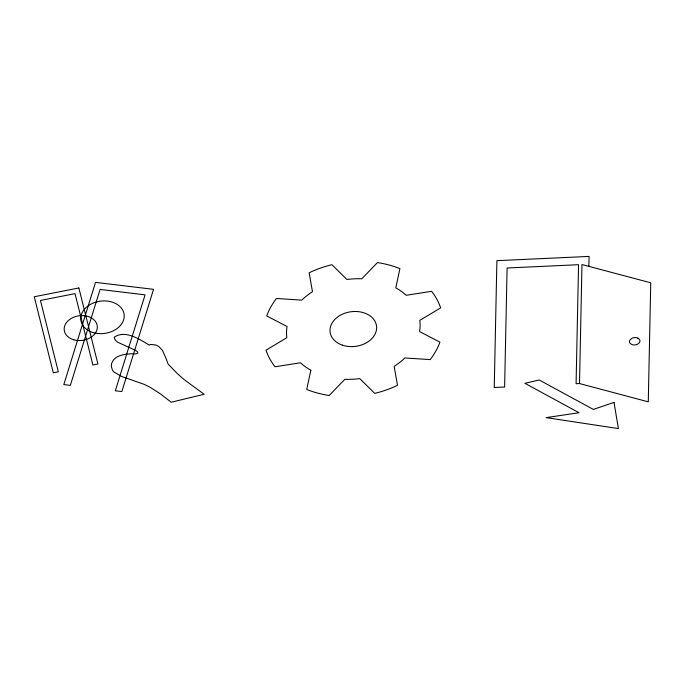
<?xml version="1.0" encoding="UTF-8"?>
<svg xmlns="http://www.w3.org/2000/svg" width="685" height="685" viewBox="0 0 685 685"><rect width="100%" height="100%" fill="white"/><g stroke="black" fill="none" stroke-linecap="round" stroke-linejoin="round"><path stroke-width="1.03" d="M579.51 383.549L581.976 264.538L650.75 282.811L648.275 401.83L579.51 383.549L576.085 383.711L578.56 264.693L507.097 267.998L504.622 387.008L494.253 387.487L496.89 260.677L589.083 256.413L588.877 266.371M637.898 338.167L639.43 339.4A4.675 3.485 -7.5 0 1 639.413 342.654L637.461 344.255A5.489 4.093 -7.5 0 1 631.561 344.384L630.029 343.151A4.675 3.485 -7.5 0 1 630.046 339.888L631.99 338.287A5.489 4.093 -7.5 0 1 637.898 338.167M114.301 337.662L114.78 339.152A15.036 11.208 -7.5 0 0 117.563 342.183L129.799 347.732A63.696 47.479 -7.5 0 1 132.77 349.119C139.8 352.03 139.612 354.582 131.717 353.768C124.396 354.145 114.472 355.25 111.723 363.315A15.635 11.654 -7.5 0 0 111.39 366.621L112.34 369.84A13.486 10.052 -7.5 0 0 113.967 371.998L121.622 376.45L143.653 384.174A80.607 60.092 -7.5 0 1 150.614 387.582L160.59 393.978L171.216 402.232L204.156 394.269L184.179 379.636A205.431 153.149 -7.5 0 1 175.985 372.238L168.039 363.966L166.481 359.565A121.185 90.343 -7.5 0 1 165.359 356.885L162.465 350.377L159.006 346.747A15.301 11.405 -7.5 0 0 155.641 344.983L150.846 344.427A3.964 2.954 -7.5 0 0 149.587 344.889L149.193 345.12C139.706 339.281 125.312 329.716 114.498 337.054A2.38 1.772 -7.5 0 0 114.301 337.662M310.844 370.225L306.717 389.491A90.249 67.276 -7.5 0 0 329.194 395.493L344.829 379.302A67.044 49.979 -7.5 0 0 359.736 378.608L374.729 393.387A90.249 67.276 -7.5 0 0 397.497 385.295L394.166 366.372A67.044 49.979 -7.5 0 0 404.869 357.955L430.206 359.591A90.249 67.276 -7.5 0 0 439.924 342.149L419.571 331.574A67.044 49.979 -7.5 0 0 419.802 320.366L440.643 307.899A90.249 67.276 -7.5 0 0 431.618 291.313L406.171 295.295A67.044 49.979 -7.5 0 0 395.793 287.854L399.92 268.589A90.249 67.276 -7.5 0 0 377.452 262.586L361.808 278.778A67.044 49.979 -7.5 0 0 346.901 279.471L331.908 264.693A90.249 67.276 -7.5 0 0 309.14 272.784L312.48 291.707A67.044 49.979 -7.5 0 0 301.768 300.124L276.44 298.489A90.249 67.276 -7.5 0 0 266.713 315.931L287.066 326.497A67.044 49.979 -7.5 0 0 286.835 337.714L266.003 350.181A90.249 67.276 -7.5 0 0 275.019 366.766L300.467 362.785A67.044 49.979 -7.5 0 0 310.844 370.225M95.515 282.366L63.816 384.576L70.341 385.364L100.096 289.438L145.074 294.85L115.328 390.775L121.853 391.555L153.551 289.344L95.515 282.366M614.017 402.403L593.364 409.425L539.215 379.995L524.881 383.3L579.03 412.73L546.202 417.627L618.409 428.587L614.017 402.403M78.852 287.957L34.25 296.759L53.31 372.794L58.328 371.801L40.441 300.45L75.007 293.625L92.895 364.985L97.912 363.992L78.852 287.957M342.363 345.146A23.418 17.459 -7.5 0 0 376.63 327.087A23.418 17.459 -7.5 0 0 340.967 314.894A23.418 17.459 -7.5 0 0 342.363 345.146M92.706 332.43A21.817 16.26 -7.5 0 0 124.19 315.1A21.817 16.26 -7.5 0 0 90.574 304.32A21.817 16.26 -7.5 0 0 92.706 332.43M73.809 339.794A16.646 12.407 -7.5 0 0 97.261 325.983A16.646 12.407 -7.5 0 0 71.18 318.465A16.646 12.407 -7.5 0 0 73.809 339.794"/></g></svg>
